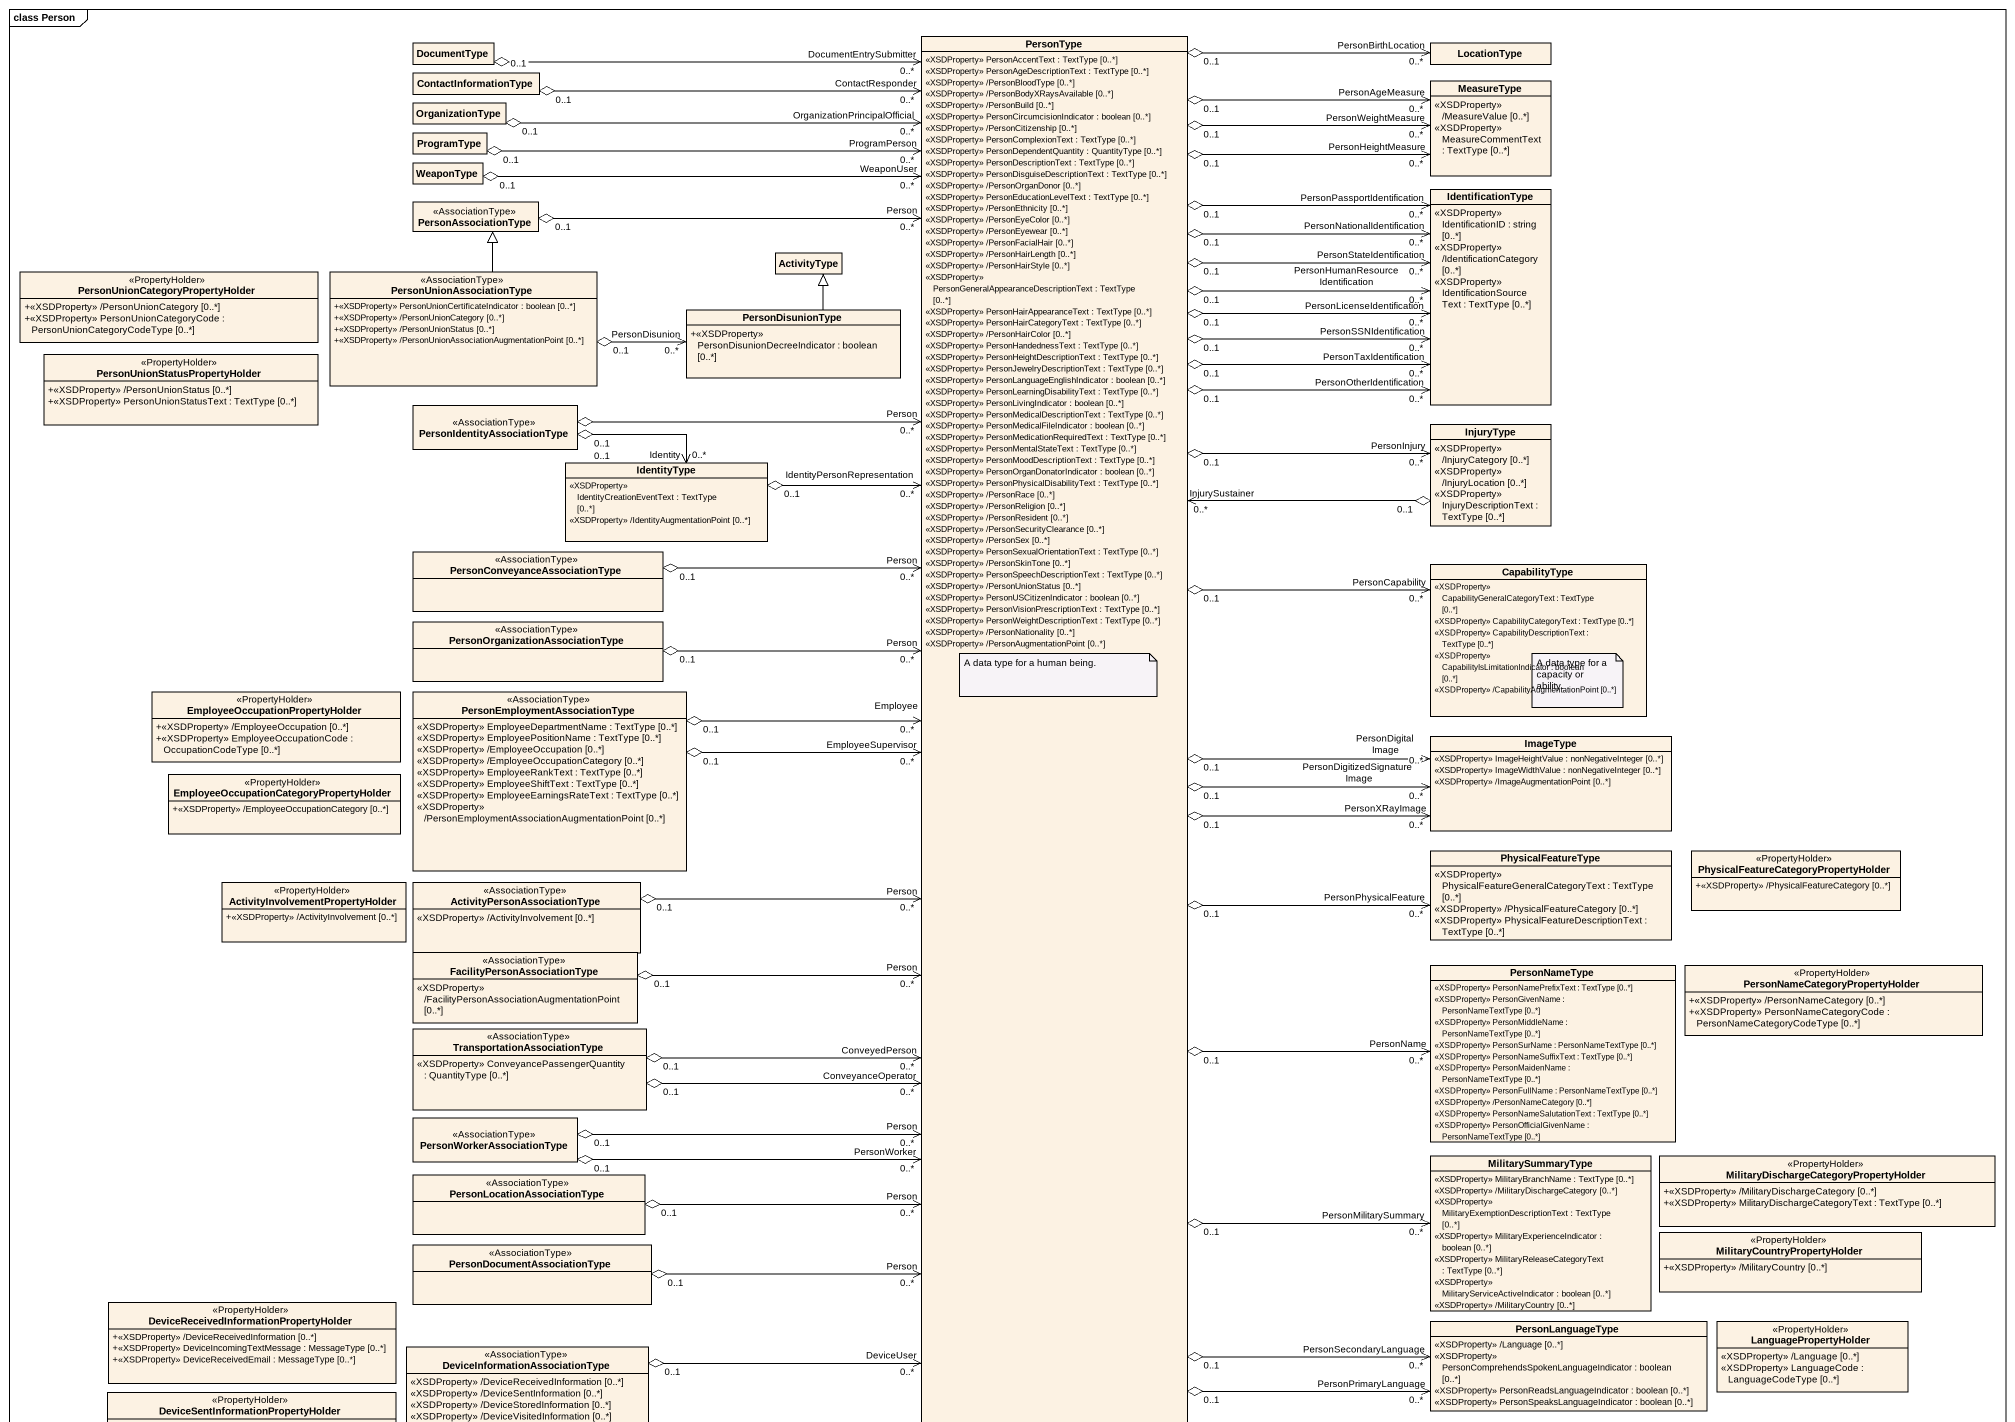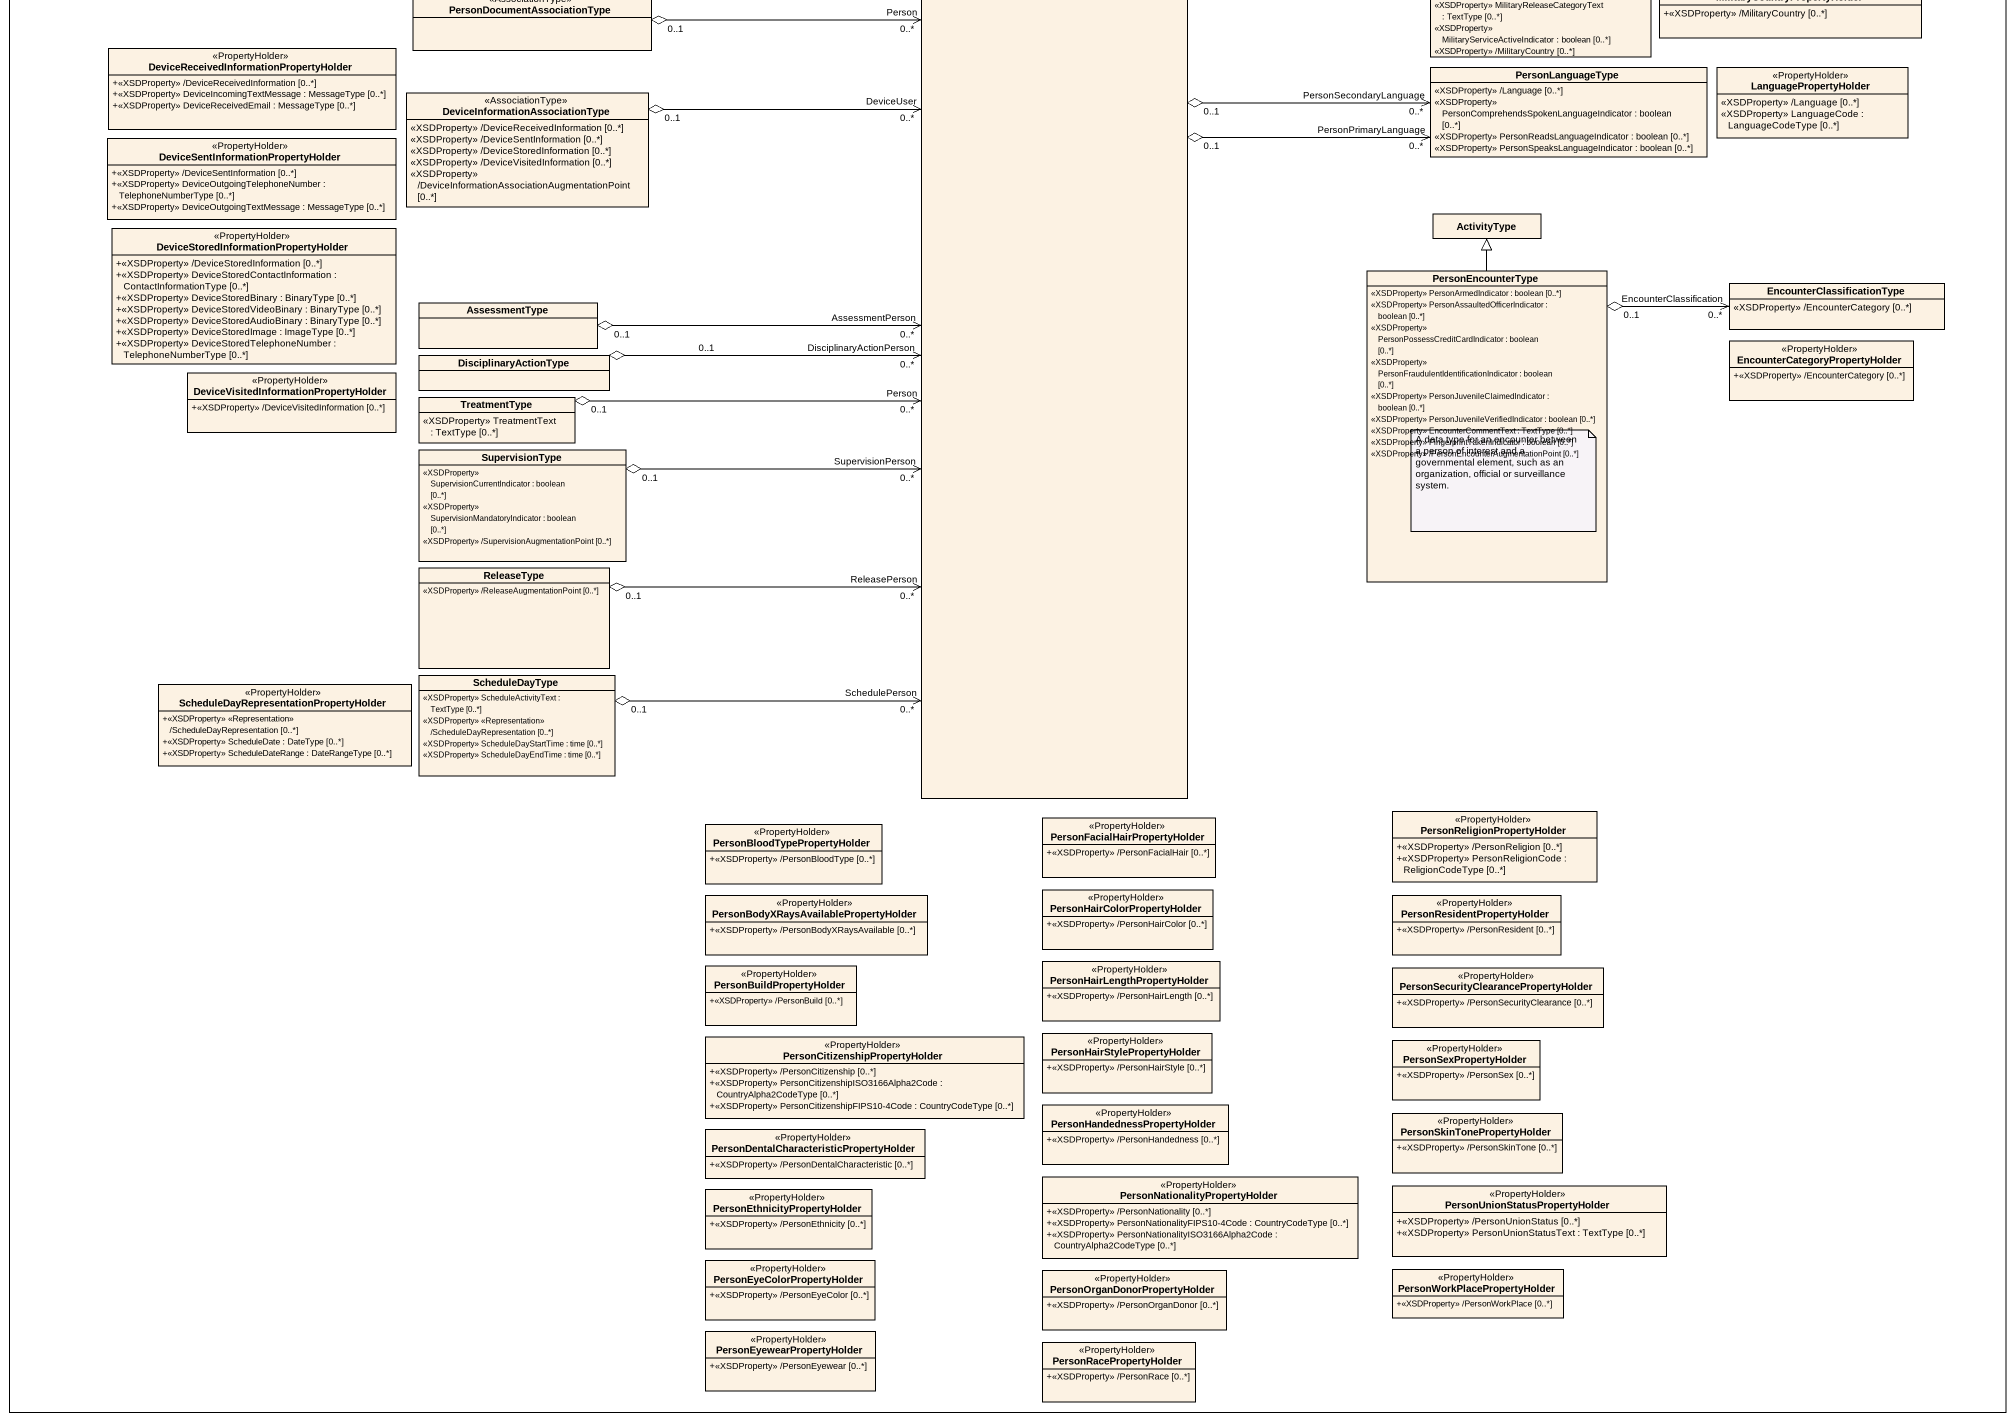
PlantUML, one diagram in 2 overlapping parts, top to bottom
@startuml
mainframe class Person
hide circle
hide empty members
skinparam classAttributeIconSize 0
class DocumentType
class PersonType {
  <<XSDProperty>> PersonAccentText : TextType [0..*]
  <<XSDProperty>> PersonAgeDescriptionText : TextType [0..*]
  <<XSDProperty>> /PersonBloodType [0..*]
  <<XSDProperty>> /PersonBodyXRaysAvailable [0..*]
  <<XSDProperty>> /PersonBuild [0..*]
  <<XSDProperty>> PersonCircumcisionIndicator : boolean [0..*]
  <<XSDProperty>> /PersonCitizenship [0..*]
  <<XSDProperty>> PersonComplexionText : TextType [0..*]
  <<XSDProperty>> PersonDependentQuantity : QuantityType [0..*]
  <<XSDProperty>> PersonDescriptionText : TextType [0..*]
  <<XSDProperty>> PersonDisguiseDescriptionText : TextType [0..*]
  <<XSDProperty>> /PersonOrganDonor [0..*]
  <<XSDProperty>> PersonEducationLevelText : TextType [0..*]
  <<XSDProperty>> /PersonEthnicity [0..*]
  <<XSDProperty>> /PersonEyeColor [0..*]
  <<XSDProperty>> /PersonEyewear [0..*]
  <<XSDProperty>> /PersonFacialHair [0..*]
  <<XSDProperty>> /PersonHairLength [0..*]
  <<XSDProperty>> /PersonHairStyle [0..*]
  <<XSDProperty>> PersonGeneralAppearanceDescriptionText : TextType [0..*]
  <<XSDProperty>> PersonHairAppearanceText : TextType [0..*]
  <<XSDProperty>> PersonHairCategoryText : TextType [0..*]
  <<XSDProperty>> /PersonHairColor [0..*]
  <<XSDProperty>> PersonHandednessText : TextType [0..*]
  <<XSDProperty>> PersonHeightDescriptionText : TextType [0..*]
  <<XSDProperty>> PersonJewelryDescriptionText : TextType [0..*]
  <<XSDProperty>> PersonLanguageEnglishIndicator : boolean [0..*]
  <<XSDProperty>> PersonLearningDisabilityText : TextType [0..*]
  <<XSDProperty>> PersonLivingIndicator : boolean [0..*]
  <<XSDProperty>> PersonMedicalDescriptionText : TextType [0..*]
  <<XSDProperty>> PersonMedicalFileIndicator : boolean [0..*]
  <<XSDProperty>> PersonMedicationRequiredText : TextType [0..*]
  <<XSDProperty>> PersonMentalStateText : TextType [0..*]
  <<XSDProperty>> PersonMoodDescriptionText : TextType [0..*]
  <<XSDProperty>> PersonOrganDonatorIndicator : boolean [0..*]
  <<XSDProperty>> PersonPhysicalDisabilityText : TextType [0..*]
  <<XSDProperty>> /PersonRace [0..*]
  <<XSDProperty>> /PersonReligion [0..*]
  <<XSDProperty>> /PersonResident [0..*]
  <<XSDProperty>> /PersonSecurityClearance [0..*]
  <<XSDProperty>> /PersonSex [0..*]
  <<XSDProperty>> PersonSexualOrientationText : TextType [0..*]
  <<XSDProperty>> /PersonSkinTone [0..*]
  <<XSDProperty>> PersonSpeechDescriptionText : TextType [0..*]
  <<XSDProperty>> /PersonUnionStatus [0..*]
  <<XSDProperty>> PersonUSCitizenIndicator : boolean [0..*]
  <<XSDProperty>> PersonVisionPrescriptionText : TextType [0..*]
  <<XSDProperty>> PersonWeightDescriptionText : TextType [0..*]
  <<XSDProperty>> /PersonNationality [0..*]
  <<XSDProperty>> /PersonAugmentationPoint [0..*]
}
class LocationType
class ContactInformationType
class OrganizationType
class MeasureType {
  <<XSDProperty>> /MeasureValue [0..*]
  <<XSDProperty>> MeasureCommentText : TextType [0..*]
}
class ProgramType
class WeaponType
class IdentificationType {
  <<XSDProperty>> IdentificationID : string [0..*]
  <<XSDProperty>> /IdentificationCategory [0..*]
  <<XSDProperty>> IdentificationSourceText : TextType [0..*]
}
class PersonAssociationType <<AssociationType>>
class "PersonUnionCategoryPropertyHolder" as PersonUnionCategoryPropertyH <<PropertyHolder>> {
  +<<XSDProperty>> /PersonUnionCategory [0..*]
  +<<XSDProperty>> PersonUnionCategoryCode : PersonUnionCategoryCodeType [0..*]
}
class PersonUnionAssociationType <<AssociationType>> {
  +<<XSDProperty>> PersonUnionCertificateIndicator : boolean [0..*]
  +<<XSDProperty>> /PersonUnionCategory [0..*]
  +<<XSDProperty>> /PersonUnionStatus [0..*]
  +<<XSDProperty>> /PersonUnionAssociationAugmentationPoint [0..*]
}
class ActivityType
class PersonDisunionType {
  +<<XSDProperty>> PersonDisunionDecreeIndicator : boolean [0..*]
}
class "PersonUnionStatusPropertyHolder" as PersonUnionStatusPropertyHol <<PropertyHolder>> {
  +<<XSDProperty>> /PersonUnionStatus [0..*]
  +<<XSDProperty>> PersonUnionStatusText : TextType [0..*]
}
class "PersonIdentityAssociationType" as PersonIdentityAssociationTyp <<AssociationType>>
class InjuryType {
  <<XSDProperty>> /InjuryCategory [0..*]
  <<XSDProperty>> /InjuryLocation [0..*]
  <<XSDProperty>> InjuryDescriptionText : TextType [0..*]
}
class IdentityType {
  <<XSDProperty>> IdentityCreationEventText : TextType [0..*]
  <<XSDProperty>> /IdentityAugmentationPoint [0..*]
}
class "PersonConveyanceAssociationType" as PersonConveyanceAssociationT <<AssociationType>>
class CapabilityType {
  <<XSDProperty>> CapabilityGeneralCategoryText : TextType [0..*]
  <<XSDProperty>> CapabilityCategoryText : TextType [0..*]
  <<XSDProperty>> CapabilityDescriptionText : TextType [0..*]
  <<XSDProperty>> CapabilityIsLimitationIndicator : boolean [0..*]
  <<XSDProperty>> /CapabilityAugmentationPoint [0..*]
}
class "PersonOrganizationAssociationType" as PersonOrganizationAssociatio <<AssociationType>>
class "EmployeeOccupationPropertyHolder" as EmployeeOccupationPropertyHo <<PropertyHolder>> {
  +<<XSDProperty>> /EmployeeOccupation [0..*]
  +<<XSDProperty>> EmployeeOccupationCode : OccupationCodeType [0..*]
}
class "PersonEmploymentAssociationType" as PersonEmploymentAssociationT <<AssociationType>> {
  <<XSDProperty>> EmployeeDepartmentName : TextType [0..*]
  <<XSDProperty>> EmployeePositionName : TextType [0..*]
  <<XSDProperty>> /EmployeeOccupation [0..*]
  <<XSDProperty>> /EmployeeOccupationCategory [0..*]
  <<XSDProperty>> EmployeeRankText : TextType [0..*]
  <<XSDProperty>> EmployeeShiftText : TextType [0..*]
  <<XSDProperty>> EmployeeEarningsRateText : TextType [0..*]
  <<XSDProperty>> /PersonEmploymentAssociationAugmentationPoint [0..*]
}
class ImageType {
  <<XSDProperty>> ImageHeightValue : nonNegativeInteger [0..*]
  <<XSDProperty>> ImageWidthValue : nonNegativeInteger [0..*]
  <<XSDProperty>> /ImageAugmentationPoint [0..*]
}
class "EmployeeOccupationCategoryPropertyHolder" as EmployeeOccupationCategoryPr <<PropertyHolder>> {
  +<<XSDProperty>> /EmployeeOccupationCategory [0..*]
}
class "ActivityInvolvementPropertyHolder" as ActivityInvolvementPropertyH <<PropertyHolder>> {
  +<<XSDProperty>> /ActivityInvolvement [0..*]
}
class "ActivityPersonAssociationType" as ActivityPersonAssociationTyp <<AssociationType>> {
  <<XSDProperty>> /ActivityInvolvement [0..*]
}
class PhysicalFeatureType {
  <<XSDProperty>> PhysicalFeatureGeneralCategoryText : TextType [0..*]
  <<XSDProperty>> /PhysicalFeatureCategory [0..*]
  <<XSDProperty>> PhysicalFeatureDescriptionText : TextType [0..*]
}
class "PhysicalFeatureCategoryPropertyHolder" as PhysicalFeatureCategoryPrope <<PropertyHolder>> {
  +<<XSDProperty>> /PhysicalFeatureCategory [0..*]
}
class "FacilityPersonAssociationType" as FacilityPersonAssociationTyp <<AssociationType>> {
  <<XSDProperty>> /FacilityPersonAssociationAugmentationPoint [0..*]
}
class PersonNameType {
  <<XSDProperty>> PersonNamePrefixText : TextType [0..*]
  <<XSDProperty>> PersonGivenName : PersonNameTextType [0..*]
  <<XSDProperty>> PersonMiddleName : PersonNameTextType [0..*]
  <<XSDProperty>> PersonSurName : PersonNameTextType [0..*]
  <<XSDProperty>> PersonNameSuffixText : TextType [0..*]
  <<XSDProperty>> PersonMaidenName : PersonNameTextType [0..*]
  <<XSDProperty>> PersonFullName : PersonNameTextType [0..*]
  <<XSDProperty>> /PersonNameCategory [0..*]
  <<XSDProperty>> PersonNameSalutationText : TextType [0..*]
  <<XSDProperty>> PersonOfficialGivenName : PersonNameTextType [0..*]
}
class "PersonNameCategoryPropertyHolder" as PersonNameCategoryPropertyHo <<PropertyHolder>> {
  +<<XSDProperty>> /PersonNameCategory [0..*]
  +<<XSDProperty>> PersonNameCategoryCode : PersonNameCategoryCodeType [0..*]
}
class "TransportationAssociationType" as TransportationAssociationTyp <<AssociationType>> {
  <<XSDProperty>> ConveyancePassengerQuantity : QuantityType [0..*]
}
class PersonWorkerAssociationType <<AssociationType>>
class MilitarySummaryType {
  <<XSDProperty>> MilitaryBranchName : TextType [0..*]
  <<XSDProperty>> /MilitaryDischargeCategory [0..*]
  <<XSDProperty>> MilitaryExemptionDescriptionText : TextType [0..*]
  <<XSDProperty>> MilitaryExperienceIndicator : boolean [0..*]
  <<XSDProperty>> MilitaryReleaseCategoryText : TextType [0..*]
  <<XSDProperty>> MilitaryServiceActiveIndicator : boolean [0..*]
  <<XSDProperty>> /MilitaryCountry [0..*]
}
class "MilitaryDischargeCategoryPropertyHolder" as MilitaryDischargeCategoryPro <<PropertyHolder>> {
  +<<XSDProperty>> /MilitaryDischargeCategory [0..*]
  +<<XSDProperty>> MilitaryDischargeCategoryText : TextType [0..*]
}
class "PersonLocationAssociationType" as PersonLocationAssociationTyp <<AssociationType>>
class "PersonDocumentAssociationType" as PersonDocumentAssociationTyp <<AssociationType>>
class "MilitaryCountryPropertyHolder" as MilitaryCountryPropertyHolde <<PropertyHolder>> {
  +<<XSDProperty>> /MilitaryCountry [0..*]
}
class "DeviceReceivedInformationPropertyHolder" as DeviceReceivedInformationPro <<PropertyHolder>> {
  +<<XSDProperty>> /DeviceReceivedInformation [0..*]
  +<<XSDProperty>> DeviceIncomingTextMessage : MessageType [0..*]
  +<<XSDProperty>> DeviceReceivedEmail : MessageType [0..*]
}
class PersonLanguageType {
  <<XSDProperty>> /Language [0..*]
  <<XSDProperty>> PersonComprehendsSpokenLanguageIndicator : boolean [0..*]
  <<XSDProperty>> PersonReadsLanguageIndicator : boolean [0..*]
  <<XSDProperty>> PersonSpeaksLanguageIndicator : boolean [0..*]
}
class LanguagePropertyHolder <<PropertyHolder>> {
  <<XSDProperty>> /Language [0..*]
  <<XSDProperty>> LanguageCode : LanguageCodeType [0..*]
}
class "DeviceInformationAssociationType" as DeviceInformationAssociation <<AssociationType>> {
  <<XSDProperty>> /DeviceReceivedInformation [0..*]
  <<XSDProperty>> /DeviceSentInformation [0..*]
  <<XSDProperty>> /DeviceStoredInformation [0..*]
  <<XSDProperty>> /DeviceVisitedInformation [0..*]
  <<XSDProperty>> /DeviceInformationAssociationAugmentationPoint [0..*]
}
class "DeviceSentInformationPropertyHolder" as DeviceSentInformationPropert <<PropertyHolder>> {
  +<<XSDProperty>> /DeviceSentInformation [0..*]
  +<<XSDProperty>> DeviceOutgoingTelephoneNumber : TelephoneNumberType [0..*]
  +<<XSDProperty>> DeviceOutgoingTextMessage : MessageType [0..*]
}
class "DeviceStoredInformationPropertyHolder" as DeviceStoredInformationPrope <<PropertyHolder>> {
  +<<XSDProperty>> /DeviceStoredInformation [0..*]
  +<<XSDProperty>> DeviceStoredContactInformation : ContactInformationType [0..*]
  +<<XSDProperty>> DeviceStoredBinary : BinaryType [0..*]
  +<<XSDProperty>> DeviceStoredVideoBinary : BinaryType [0..*]
  +<<XSDProperty>> DeviceStoredAudioBinary : BinaryType [0..*]
  +<<XSDProperty>> DeviceStoredImage : ImageType [0..*]
  +<<XSDProperty>> DeviceStoredTelephoneNumber : TelephoneNumberType [0..*]
}
class "ActivityType" as ActivityType_2
class PersonEncounterType {
  <<XSDProperty>> PersonArmedIndicator : boolean [0..*]
  <<XSDProperty>> PersonAssaultedOfficerIndicator : boolean [0..*]
  <<XSDProperty>> PersonPossessCreditCardIndicator : boolean [0..*]
  <<XSDProperty>> PersonFraudulentIdentificationIndicator : boolean [0..*]
  <<XSDProperty>> PersonJuvenileClaimedIndicator : boolean [0..*]
  <<XSDProperty>> PersonJuvenileVerifiedIndicator : boolean [0..*]
  <<XSDProperty>> EncounterCommentText : TextType [0..*]
  <<XSDProperty>> FingerprintTakenIndicator : boolean [0..*]
  <<XSDProperty>> /PersonEncounterAugmentationPoint [0..*]
}
class EncounterClassificationType {
  <<XSDProperty>> /EncounterCategory [0..*]
}
class AssessmentType
class DisciplinaryActionType
class "EncounterCategoryPropertyHolder" as EncounterCategoryPropertyHol <<PropertyHolder>> {
  +<<XSDProperty>> /EncounterCategory [0..*]
}
class "DeviceVisitedInformationPropertyHolder" as DeviceVisitedInformationProp <<PropertyHolder>> {
  +<<XSDProperty>> /DeviceVisitedInformation [0..*]
}
class TreatmentType {
  <<XSDProperty>> TreatmentText : TextType [0..*]
}
class SupervisionType {
  <<XSDProperty>> SupervisionCurrentIndicator : boolean [0..*]
  <<XSDProperty>> SupervisionMandatoryIndicator : boolean [0..*]
  <<XSDProperty>> /SupervisionAugmentationPoint [0..*]
}
class ReleaseType {
  <<XSDProperty>> /ReleaseAugmentationPoint [0..*]
}
class "ScheduleDayRepresentationPropertyHolder" as ScheduleDayRepresentationPro <<PropertyHolder>> {
  +<<XSDProperty>> <<Representation>> /ScheduleDayRepresentation [0..*]
  +<<XSDProperty>> ScheduleDate : DateType [0..*]
  +<<XSDProperty>> ScheduleDateRange : DateRangeType [0..*]
}
class ScheduleDayType {
  <<XSDProperty>> ScheduleActivityText : TextType [0..*]
  <<XSDProperty>> <<Representation>> /ScheduleDayRepresentation [0..*]
  <<XSDProperty>> ScheduleDayStartTime : time [0..*]
  <<XSDProperty>> ScheduleDayEndTime : time [0..*]
}
class "PersonFacialHairPropertyHolder" as PersonFacialHairPropertyHold <<PropertyHolder>> {
  +<<XSDProperty>> /PersonFacialHair [0..*]
}
class PersonReligionPropertyHolder <<PropertyHolder>> {
  +<<XSDProperty>> /PersonReligion [0..*]
  +<<XSDProperty>> PersonReligionCode : ReligionCodeType [0..*]
}
class "PersonBloodTypePropertyHolder" as PersonBloodTypePropertyHolde <<PropertyHolder>> {
  +<<XSDProperty>> /PersonBloodType [0..*]
}
class "PersonBodyXRaysAvailablePropertyHolder" as PersonBodyXRaysAvailableProp <<PropertyHolder>> {
  +<<XSDProperty>> /PersonBodyXRaysAvailable [0..*]
}
class "PersonHairColorPropertyHolder" as PersonHairColorPropertyHolde <<PropertyHolder>> {
  +<<XSDProperty>> /PersonHairColor [0..*]
}
class PersonResidentPropertyHolder <<PropertyHolder>> {
  +<<XSDProperty>> /PersonResident [0..*]
}
class PersonBuildPropertyHolder <<PropertyHolder>> {
  +<<XSDProperty>> /PersonBuild [0..*]
}
class "PersonHairLengthPropertyHolder" as PersonHairLengthPropertyHold <<PropertyHolder>> {
  +<<XSDProperty>> /PersonHairLength [0..*]
}
class "PersonSecurityClearancePropertyHolder" as PersonSecurityClearancePrope <<PropertyHolder>> {
  +<<XSDProperty>> /PersonSecurityClearance [0..*]
}
class "PersonCitizenshipPropertyHolder" as PersonCitizenshipPropertyHol <<PropertyHolder>> {
  +<<XSDProperty>> /PersonCitizenship [0..*]
  +<<XSDProperty>> PersonCitizenshipISO3166Alpha2Code : CountryAlpha2CodeType [0..*]
  +<<XSDProperty>> PersonCitizenshipFIPS10-4Code : CountryCodeType [0..*]
}
class "PersonHairStylePropertyHolder" as PersonHairStylePropertyHolde <<PropertyHolder>> {
  +<<XSDProperty>> /PersonHairStyle [0..*]
}
class PersonSexPropertyHolder <<PropertyHolder>> {
  +<<XSDProperty>> /PersonSex [0..*]
}
class "PersonDentalCharacteristicPropertyHolder" as PersonDentalCharacteristicPr <<PropertyHolder>> {
  +<<XSDProperty>> /PersonDentalCharacteristic [0..*]
}
class "PersonHandednessPropertyHolder" as PersonHandednessPropertyHold <<PropertyHolder>> {
  +<<XSDProperty>> /PersonHandedness [0..*]
}
class PersonSkinTonePropertyHolder <<PropertyHolder>> {
  +<<XSDProperty>> /PersonSkinTone [0..*]
}
class "PersonNationalityPropertyHolder" as PersonNationalityPropertyHol <<PropertyHolder>> {
  +<<XSDProperty>> /PersonNationality [0..*]
  +<<XSDProperty>> PersonNationalityFIPS10-4Code : CountryCodeType [0..*]
  +<<XSDProperty>> PersonNationalityISO3166Alpha2Code : CountryAlpha2CodeType [0..*]
}
class "PersonUnionStatusPropertyHolder" as PersonUnionStatusPropertyHol_2 <<PropertyHolder>> {
  +<<XSDProperty>> /PersonUnionStatus [0..*]
  +<<XSDProperty>> PersonUnionStatusText : TextType [0..*]
}
class "PersonEthnicityPropertyHolder" as PersonEthnicityPropertyHolde <<PropertyHolder>> {
  +<<XSDProperty>> /PersonEthnicity [0..*]
}
class PersonEyeColorPropertyHolder <<PropertyHolder>> {
  +<<XSDProperty>> /PersonEyeColor [0..*]
}
class "PersonOrganDonorPropertyHolder" as PersonOrganDonorPropertyHold <<PropertyHolder>> {
  +<<XSDProperty>> /PersonOrganDonor [0..*]
}
class "PersonWorkPlacePropertyHolder" as PersonWorkPlacePropertyHolde <<PropertyHolder>> {
  +<<XSDProperty>> /PersonWorkPlace [0..*]
}
class PersonEyewearPropertyHolder <<PropertyHolder>> {
  +<<XSDProperty>> /PersonEyewear [0..*]
}
class PersonRacePropertyHolder <<PropertyHolder>> {
  +<<XSDProperty>> /PersonRace [0..*]
}
DocumentType "0..1" o--> "DocumentEntrySubmitter\n0..*" PersonType
PersonType "0..1" o-up-> "PersonBirthLocation\n0..*" LocationType
PersonType "0..1" o-up-> "PersonHeightMeasure\n0..*" MeasureType
PersonType "0..1" o-up-> "PersonWeightMeasure\n0..*" MeasureType
PersonType "0..1" o-up-> "PersonAgeMeasure\n0..*" MeasureType
PersonType "0..1" o-up-> "PersonHumanResourceIdentification\n0..*" IdentificationType
PersonType "0..1" o-up-> "PersonOtherIdentification\n0..*" IdentificationType
PersonType "0..1" o-up-> "PersonTaxIdentification\n0..*" IdentificationType
PersonType "0..1" o-up-> "PersonSSNIdentification\n0..*" IdentificationType
PersonType "0..1" o-up-> "PersonLicenseIdentification\n0..*" IdentificationType
PersonType "0..1" o-up-> "PersonStateIdentification\n0..*" IdentificationType
PersonType "0..1" o-up-> "PersonPassportIdentification\n0..*" IdentificationType
PersonType "0..1" o-up-> "PersonNationalIdentification\n0..*" IdentificationType
PersonType "0..1" o-up-> "PersonInjury\n0..*" InjuryType
PersonType "0..1" o-up-> "PersonCapability\n0..*" CapabilityType
PersonType "0..1" o-right-> "PersonXRayImage\n0..*" ImageType
PersonType "0..1" o-right-> "PersonDigitizedSignatureImage\n0..*" ImageType
PersonType "0..1" o-right-> "PersonDigitalImage\n0..*" ImageType
PersonType "0..1" o-right-> "PersonPhysicalFeature\n0..*" PhysicalFeatureType
PersonType "0..1" o-right-> "PersonName\n0..*" PersonNameType
PersonType "0..1" o-right-> "PersonMilitarySummary\n0..*" MilitarySummaryType
PersonType "0..1" o--> "PersonSecondaryLanguage\n0..*" PersonLanguageType
PersonType "0..1" o--> "PersonPrimaryLanguage\n0..*" PersonLanguageType
ContactInformationType "0..1" o--> "ContactResponder\n0..*" PersonType
OrganizationType "0..1" o--> "OrganizationPrincipalOfficial\n0..*" PersonType
ProgramType "0..1" o--> "ProgramPerson\n0..*" PersonType
WeaponType "0..1" o--> "WeaponUser\n0..*" PersonType
PersonAssociationType "0..1" o--> "Person\n0..*" PersonType
PersonUnionAssociationType -up-|> PersonAssociationType
PersonUnionAssociationType "0..1" o-right-> "PersonDisunion\n0..*" PersonDisunionType
PersonDisunionType -up-|> ActivityType
PersonIdentityAssociationTyp "0..1" o--> "Person\n0..*" PersonType
PersonIdentityAssociationTyp "0..1" o-right-> "Identity\n0..*" IdentityType
InjuryType "0..1" o--> "InjurySustainer\n0..*" PersonType
IdentityType "0..1" o--> "IdentityPersonRepresentation\n0..*" PersonType
PersonConveyanceAssociationT "0..1" o--> "Person\n0..*" PersonType
PersonOrganizationAssociatio "0..1" o--> "Person\n0..*" PersonType
PersonEmploymentAssociationT "0..1" o-right-> "Employee\n0..*" PersonType
PersonEmploymentAssociationT "0..1" o-right-> "EmployeeSupervisor\n0..*" PersonType
ActivityPersonAssociationTyp "0..1" o-right-> "Person\n0..*" PersonType
FacilityPersonAssociationTyp "0..1" o-right-> "Person\n0..*" PersonType
TransportationAssociationTyp "0..1" o-right-> "ConveyedPerson\n0..*" PersonType
TransportationAssociationTyp "0..1" o-right-> "ConveyanceOperator\n0..*" PersonType
PersonWorkerAssociationType "0..1" o-right-> "Person\n0..*" PersonType
PersonWorkerAssociationType "0..1" o-right-> "PersonWorker\n0..*" PersonType
PersonLocationAssociationTyp "0..1" o-right-> "Person\n0..*" PersonType
PersonDocumentAssociationTyp "0..1" o-right-> "Person\n0..*" PersonType
DeviceInformationAssociation "0..1" o-up-> "DeviceUser\n0..*" PersonType
PersonEncounterType -up-|> ActivityType_2
PersonEncounterType "0..1" o-right-> "EncounterClassification\n0..*" EncounterClassificationType
AssessmentType "0..1" o-up-> "AssessmentPerson\n0..*" PersonType
DisciplinaryActionType "0..1" o-up-> "DisciplinaryActionPerson\n0..*" PersonType
TreatmentType "0..1" o-up-> "Person\n0..*" PersonType
SupervisionType "0..1" o-up-> "SupervisionPerson\n0..*" PersonType
ReleaseType "0..1" o-up-> "ReleasePerson\n0..*" PersonType
ScheduleDayType "0..1" o-up-> "SchedulePerson\n0..*" PersonType
note top of PersonType : A data type for a human being.
note bottom of CapabilityType : A data type for a capacity or ability.
note bottom of PersonEncounterType : A data type for an encounter between a person of interest and a governmental element, such as an organization, official or surveillance system.
@enduml
